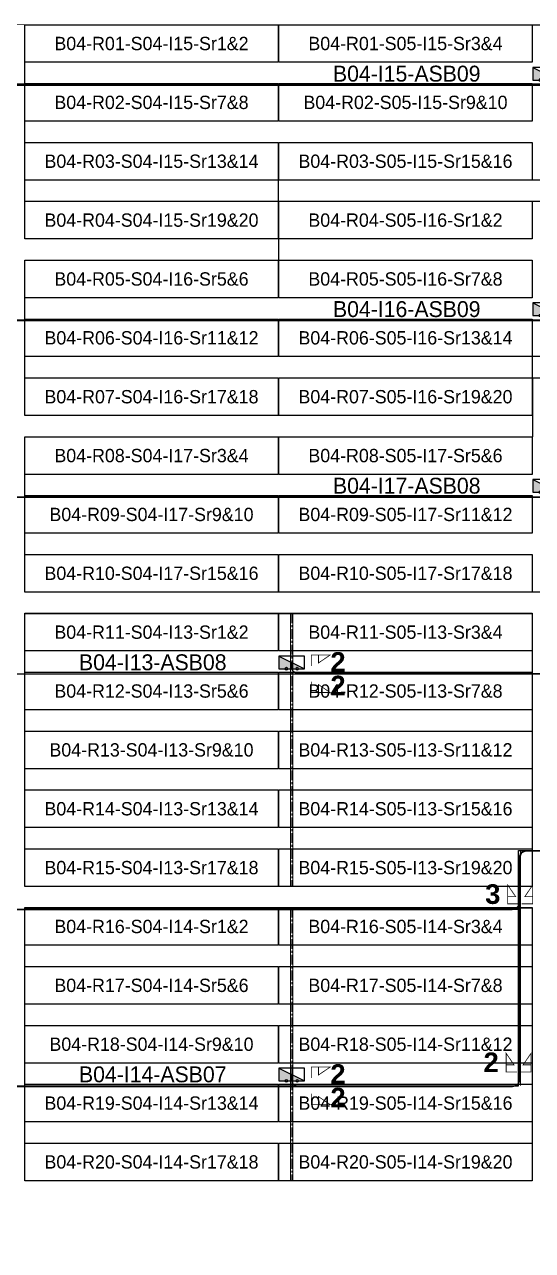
# Model space of a CAD drawing. Header units: metres. Extents: x 532250 to 532639, y 2673852 to 2674172.
# Drawn here: x 532347 to 532411.8, y 2674015.4 to 2674171.6 of the extents above; entities that cross this region are included whole.
import ezdxf
from ezdxf.enums import TextEntityAlignment as Align

# ---------------------------------------------------------------- set-up
doc = ezdxf.new("R2010")
doc.units = ezdxf.units.M
doc.header["$MEASUREMENT"] = 0
doc.linetypes.add('CENTER', pattern=[2, 1.25, -0.25, 0.25, -0.25])
doc.layers.add('Block Boundary-12.5 MW Block', color=6, linetype='Continuous', lineweight=9)
doc.layers.add('PILE', color=1, linetype='Continuous', lineweight=15)
for name, color, linetype in [('DC Trench BL-04', 40, 'Continuous'), ('E-Inverter Grouping', 2, 'Continuous'), ('Inverter Block-04', 7, 'Continuous'), ('LT Cable(AG) INV to LT Panel BL-04', 2, 'Continuous'), ('Messenger Wire Block-04 (Master Path)', 30, 'Continuous'), ('Messenger Wire Block-04 (MW Path)', 191, 'Continuous'), ('MMS Table Block-04', 8, 'Continuous'), ('Plan Line - DC', 40, 'Continuous'), ('Section Marking BL-04', 2, 'Continuous')]:
    doc.layers.add(name, color=color, linetype=linetype)
doc.styles.add('BoldTextStyle', font='arialbd.ttf')
doc.styles.get("Standard").update_dxf_attribs({"font": 'Adani Regular.ttf'})

# ---------------------------------------------------------------- blocks, each defined once
blk = doc.blocks.new('MMS Table (32.292 x 4.788)')
at = {"color": 0}
blk.add_lwpolyline([(0, -0.002), (0, 4.786), (32.292, 4.786), (32.292, -0.002)], close=True, dxfattribs=at)
at = {"color": 7}
blk.add_attdef('ID1', text='', height=1.7, dxfattribs=at).set_placement((16.146, 2.392), align=Align.MIDDLE_CENTER)
blk = doc.blocks.new('Inverter Block')
h = blk.add_hatch(color=0)
h.dxf.hatch_style = 1
h.paths.add_polyline_path([(-1.46, 2.27), (-1.46, 0.85), (1.46, 0.85)])
at = {"color": 0}
blk.add_lwpolyline([(1.46, 2.27), (-1.46, 2.27), (-1.46, 0.85), (1.46, 0.85)], close=True, dxfattribs=at)
blk.add_lwpolyline([(-1.46, 2.27), (1.46, 0.85)], dxfattribs=at)
at = {"layer": 'PILE'}
for centre in [(-0.61, 0.85), (0.61, 0.85)]:
    blk.add_circle(centre, 0.156, dxfattribs=at)
at = {"color": 7}
blk.add_attdef('ID', (-1.46, 3.01), '', height=1.8, dxfattribs=at)

msp = doc.modelspace()

# ---------------------------------------------------------------- linework, layer by layer
at = {"layer": 'Block Boundary-12.5 MW Block', "const_width": 0.05}
msp.add_lwpolyline([(532249.88, 2674171.58), (532638.48, 2674171.58), (532638.48, 2673851.79), (532282.27, 2673851.79), (532282.27, 2673859.29), (532249.88, 2673859.29)], close=True, dxfattribs=at)
at = {"layer": 'DC Trench BL-04', "color": 40, "const_width": 0.15}
for points in [[(532381.23, 2674096.57), (532380.93, 2674096.57), (532380.93, 2674061.79), (532381.23, 2674061.79)], [(532381.23, 2674059.07), (532380.93, 2674059.07), (532380.93, 2674024.29), (532381.23, 2674024.29)]]:
    msp.add_lwpolyline(points, close=True, dxfattribs=at)
at = {"layer": 'E-Inverter Grouping', "color": 3}
for points in [[(532444.13, 2674171.58), (532444.13, 2674151.79), (532379.34, 2674151.79), (532379.34, 2674144.29), (532347.05, 2674144.29), (532347.05, 2674171.58)], [(532444.13, 2674149.08), (532444.13, 2674129.29), (532411.74, 2674129.29), (532411.74, 2674121.79), (532347.05, 2674121.79), (532347.05, 2674141.58), (532379.44, 2674141.58), (532379.44, 2674149.08)], [(532444.13, 2674099.29), (532347.05, 2674099.29), (532347.05, 2674119.08), (532411.84, 2674119.08), (532411.84, 2674126.58), (532444.13, 2674126.58)], [(532411.74, 2674061.79), (532347.05, 2674061.79), (532347.05, 2674096.58), (532411.74, 2674096.58)], [(532411.74, 2674024.29), (532347.05, 2674024.29), (532347.05, 2674059.08), (532411.74, 2674059.08)]]:
    msp.add_lwpolyline(points, close=True, dxfattribs=at)
at = {"layer": 'LT Cable(AG) INV to LT Panel BL-04', "color": 2}
for points in [[(532434.88, 2674046.78), (532433.78, 2674046.78, -0.215162), (532433.11, 2674047.08), (532432.2, 2674048.11, 0.103275), (532431.84, 2674048.19), (532426.09, 2674048.19, -0.414214), (532425.19, 2674049.09), (532425.19, 2674060.37, -0.021393), (532425.2, 2674060.45), (532425.24, 2674060.95, 0.021393), (532425.24, 2674061.03), (532425.24, 2674163.09, 0.414214), (532424.34, 2674163.99), (532317.2, 2674163.99, -0.414214), (532316.3, 2674164.89), (532316.3, 2674165.23)], [(532436.88, 2674046.73), (532433.77, 2674046.73, -0.216034), (532433.09, 2674047.03), (532432.19, 2674048.06, 0.103275), (532431.83, 2674048.14), (532426.04, 2674048.14, -0.414214), (532425.14, 2674049.04), (532425.14, 2674060.37, -0.021393), (532425.15, 2674060.45), (532425.19, 2674060.96, 0.021393), (532425.19, 2674061.03), (532425.19, 2674133.04, 0.414214), (532424.29, 2674133.94), (532317.2, 2674133.94, -0.414214), (532316.3, 2674134.84), (532316.3, 2674135.23)], [(532436.88, 2674046.68), (532433.75, 2674046.68, -0.216919), (532433.07, 2674046.99), (532432.18, 2674048.01, 0.103275), (532431.82, 2674048.09), (532425.99, 2674048.09, -0.414214), (532425.09, 2674048.99), (532425.09, 2674060.38, -0.021393), (532425.1, 2674060.45), (532425.14, 2674060.96, 0.021393), (532425.14, 2674061.04), (532425.14, 2674110.49, 0.414214), (532424.24, 2674111.39), (532317.2, 2674111.39, -0.414214), (532316.3, 2674112.29), (532316.3, 2674112.73)], [(532439.03, 2674046.63), (532433.73, 2674046.63, -0.217817), (532433.05, 2674046.94), (532432.17, 2674047.96, 0.103275), (532431.81, 2674048.04), (532425.94, 2674048.04, -0.414214), (532425.04, 2674048.94), (532425.04, 2674060.38, -0.021393), (532425.05, 2674060.45), (532425.09, 2674060.96, 0.021393), (532425.09, 2674061.04), (532425.09, 2674087.94, 0.414214), (532424.19, 2674088.84), (532317.2, 2674088.84, -0.414214), (532316.3, 2674089.74), (532316.3, 2674090.23)], [(532436.88, 2674046.65), (532433.74, 2674046.65, -0.217367), (532433.06, 2674046.96), (532432.18, 2674047.99, 0.103275), (532431.82, 2674048.06), (532425.97, 2674048.06, -0.414214), (532425.07, 2674048.96), (532425.07, 2674060.38, -0.021393), (532425.07, 2674060.45), (532425.12, 2674060.96, 0.021393), (532425.12, 2674061.04), (532425.12, 2674087.97, 0.414214), (532424.22, 2674088.87), (532381.98, 2674088.87, -0.414214), (532381.08, 2674089.77), (532381.08, 2674090.23)], [(532439.03, 2674046.6), (532433.73, 2674046.6, -0.218271), (532433.04, 2674046.92), (532432.17, 2674047.94, 0.103275), (532431.81, 2674048.01), (532425.92, 2674048.01, -0.414214), (532425.02, 2674048.91), (532425.02, 2674060.38, -0.021393), (532425.02, 2674060.46), (532425.07, 2674060.96, 0.021393), (532425.07, 2674061.04), (532425.07, 2674065.42, 0.414214), (532424.17, 2674066.32), (532410.98, 2674066.32, 0.414214), (532410.08, 2674065.42), (532410.08, 2674059.72, -0.414214), (532409.18, 2674058.82), (532317.2, 2674058.82, -0.414214), (532316.3, 2674059.72), (532316.3, 2674060.23)], [(532439.03, 2674046.55), (532433.71, 2674046.55, -0.219189), (532433.03, 2674046.87), (532432.15, 2674047.89, 0.103275), (532431.79, 2674047.96), (532425.87, 2674047.96, -0.414214), (532424.97, 2674048.86), (532424.97, 2674060.38, -0.021393), (532424.97, 2674060.46), (532425.02, 2674060.96, 0.021393), (532425.02, 2674061.04), (532425.02, 2674065.37, 0.414214), (532424.12, 2674066.27), (532411.03, 2674066.27, 0.414214), (532410.13, 2674065.37), (532410.13, 2674037.17, -0.414214), (532409.23, 2674036.27), (532317.2, 2674036.27, -0.414214), (532316.3, 2674037.17), (532316.3, 2674037.73)], [(532439.03, 2674046.58), (532433.72, 2674046.58, -0.218729), (532433.03, 2674046.89), (532432.16, 2674047.91, 0.103275), (532431.8, 2674047.99), (532425.89, 2674047.99, -0.414214), (532424.99, 2674048.89), (532424.99, 2674060.38, -0.021393), (532425, 2674060.46), (532425.04, 2674060.96, 0.021393), (532425.04, 2674061.04), (532425.04, 2674065.39, 0.414214), (532424.14, 2674066.29), (532411, 2674066.29, 0.414214), (532410.1, 2674065.39), (532410.1, 2674037.19, -0.414214), (532409.2, 2674036.29), (532381.98, 2674036.29, -0.414214), (532381.08, 2674037.19), (532381.08, 2674037.73)]]:
    msp.add_lwpolyline(points, format="xyb", dxfattribs=at)
at = {"layer": 'Messenger Wire Block-04 (Master Path)'}
for points in [[(532314.66, 2674163.88), (532425.13, 2674163.88)], [(532314.66, 2674133.88), (532425.13, 2674133.88)], [(532314.66, 2674111.38), (532425.13, 2674111.38)], [(532314.66, 2674088.88), (532425.13, 2674088.88)], [(532410.01, 2674066.38), (532425.13, 2674066.38)], [(532410.01, 2674036.38), (532410.01, 2674066.38)], [(532314.66, 2674058.88), (532410.01, 2674058.88)], [(532314.66, 2674036.38), (532410.01, 2674036.38)]]:
    msp.add_lwpolyline(points, dxfattribs=at)
at = {"layer": 'Messenger Wire Block-04 (MW Path)', "const_width": 0.1}
for points in [[(532314.66, 2674163.88), (532425.13, 2674163.88)], [(532314.66, 2674133.88), (532425.13, 2674133.88)], [(532314.66, 2674111.38), (532425.13, 2674111.38)], [(532314.66, 2674088.88), (532425.13, 2674088.88)], [(532410.01, 2674066.38), (532425.13, 2674066.38)], [(532410.26, 2674036.38), (532410.26, 2674066.38)], [(532314.66, 2674058.88), (532410.01, 2674058.88)], [(532314.66, 2674036.38), (532410.01, 2674036.38)]]:
    msp.add_lwpolyline(points, dxfattribs=at)
at = {"layer": 'Plan Line - DC', "color": 6, "linetype": 'CENTER'}
for points in [[(532381.08, 2674096.57), (532381.08, 2674061.79)], [(532381.08, 2674059.07), (532381.08, 2674024.29)]]:
    msp.add_lwpolyline(points, dxfattribs=at)
at = {"layer": 'Section Marking BL-04', "color": 94, "lineweight": 35, "true_color": 0x00a500, "const_width": 0.1}
for points in [[(532383.58, 2674089.88), (532383.58, 2674091.27), (532385.98, 2674091.27), (532384.5, 2674090.26), (532384.5, 2674091.27)], [(532383.58, 2674087.88), (532383.58, 2674086.49), (532385.98, 2674086.49), (532384.5, 2674087.5), (532384.5, 2674086.49)], [(532410.02, 2674059.56), (532408.63, 2674059.56), (532408.63, 2674061.96), (532409.64, 2674060.48), (532408.63, 2674060.48)], [(532410.42, 2674059.56), (532411.81, 2674059.56), (532411.81, 2674061.96), (532410.8, 2674060.48), (532411.81, 2674060.48)], [(532409.81, 2674038.13), (532408.42, 2674038.13), (532408.42, 2674040.53), (532409.43, 2674039.05), (532408.42, 2674039.05)], [(532410.21, 2674038.13), (532411.6, 2674038.13), (532411.6, 2674040.53), (532410.59, 2674039.05), (532411.6, 2674039.05)], [(532383.58, 2674037.38), (532383.58, 2674038.77), (532385.98, 2674038.77), (532384.5, 2674037.76), (532384.5, 2674038.77)], [(532383.58, 2674035.38), (532383.58, 2674033.99), (532385.98, 2674033.99), (532384.5, 2674035), (532384.5, 2674033.99)]]:
    msp.add_lwpolyline(points, dxfattribs=at)

# ---------------------------------------------------------------- block references
at = {"layer": 'Inverter Block-04'}
ref = msp.add_blockref('Inverter Block', (532413.47, 2674163.57), dxfattribs=dict(at, xscale=1.124999999976148, yscale=1.124999999976148, zscale=1.124999999976148))
ref.add_attrib('ID', 'B04-I15-ASB09', (532386.34, 2674164.33), dxfattribs={"layer": '0', "color": 7, "height": 2.025})
ref = msp.add_blockref('Inverter Block', (532413.47, 2674133.57), dxfattribs=dict(at, xscale=1.124999999976148, yscale=1.124999999976148, zscale=1.124999999976148))
ref.add_attrib('ID', 'B04-I16-ASB09', (532386.34, 2674134.33), dxfattribs={"layer": '0', "color": 7, "height": 2.025})
ref = msp.add_blockref('Inverter Block', (532413.47, 2674111.07), dxfattribs=dict(at, xscale=1.124999999976148, yscale=1.124999999976148, zscale=1.124999999976148))
ref.add_attrib('ID', 'B04-I17-ASB08', (532386.34, 2674111.83), dxfattribs={"layer": '0', "color": 7, "height": 2.025})
ref = msp.add_blockref('Inverter Block', (532381.08, 2674088.57), dxfattribs=dict(at, xscale=1.124999999976148, yscale=1.124999999976148, zscale=1.124999999976148))
ref.add_attrib('ID', 'B04-I13-ASB08', (532353.95, 2674089.33), dxfattribs={"layer": '0', "color": 7, "height": 2.025})
ref = msp.add_blockref('Inverter Block', (532381.08, 2674036.07), dxfattribs=dict(at, xscale=1.124999999976148, yscale=1.124999999976148, zscale=1.124999999976148))
ref.add_attrib('ID', 'B04-I14-ASB07', (532353.95, 2674036.83), dxfattribs={"layer": '0', "color": 7, "height": 2.025})
at = {"layer": 'MMS Table Block-04'}
for p, values in [((532347.05, 2674166.79), {'ID1': 'B04-R01-S04-I15-Sr1&2'}), ((532379.44, 2674166.79), {'ID1': 'B04-R01-S05-I15-Sr3&4'}), ((532347.05, 2674159.29), {'ID1': 'B04-R02-S04-I15-Sr7&8'}), ((532379.44, 2674159.29), {'ID1': 'B04-R02-S05-I15-Sr9&10'}), ((532347.05, 2674151.79), {'ID1': 'B04-R03-S04-I15-Sr13&14'}), ((532379.44, 2674151.79), {'ID1': 'B04-R03-S05-I15-Sr15&16'}), ((532347.05, 2674144.29), {'ID1': 'B04-R04-S04-I15-Sr19&20'}), ((532379.44, 2674144.29), {'ID1': 'B04-R04-S05-I16-Sr1&2'}), ((532347.05, 2674136.79), {'ID1': 'B04-R05-S04-I16-Sr5&6'}), ((532379.44, 2674136.79), {'ID1': 'B04-R05-S05-I16-Sr7&8'}), ((532347.05, 2674129.29), {'ID1': 'B04-R06-S04-I16-Sr11&12'}), ((532379.44, 2674129.29), {'ID1': 'B04-R06-S05-I16-Sr13&14'}), ((532347.05, 2674121.79), {'ID1': 'B04-R07-S04-I16-Sr17&18'}), ((532379.44, 2674121.79), {'ID1': 'B04-R07-S05-I16-Sr19&20'}), ((532347.05, 2674114.29), {'ID1': 'B04-R08-S04-I17-Sr3&4'}), ((532379.44, 2674114.29), {'ID1': 'B04-R08-S05-I17-Sr5&6'}), ((532347.05, 2674106.79), {'ID1': 'B04-R09-S04-I17-Sr9&10'}), ((532379.44, 2674106.79), {'ID1': 'B04-R09-S05-I17-Sr11&12'}), ((532347.05, 2674099.29), {'ID1': 'B04-R10-S04-I17-Sr15&16'}), ((532379.44, 2674099.29), {'ID1': 'B04-R10-S05-I17-Sr17&18'}), ((532347.05, 2674091.79), {'ID1': 'B04-R11-S04-I13-Sr1&2'}), ((532379.44, 2674091.79), {'ID1': 'B04-R11-S05-I13-Sr3&4'}), ((532347.05, 2674084.29), {'ID1': 'B04-R12-S04-I13-Sr5&6'}), ((532379.44, 2674084.29), {'ID1': 'B04-R12-S05-I13-Sr7&8'}), ((532347.05, 2674076.79), {'ID1': 'B04-R13-S04-I13-Sr9&10'}), ((532379.44, 2674076.79), {'ID1': 'B04-R13-S05-I13-Sr11&12'}), ((532347.05, 2674069.29), {'ID1': 'B04-R14-S04-I13-Sr13&14'}), ((532379.44, 2674069.29), {'ID1': 'B04-R14-S05-I13-Sr15&16'}), ((532347.05, 2674061.79), {'ID1': 'B04-R15-S04-I13-Sr17&18'}), ((532379.44, 2674061.79), {'ID1': 'B04-R15-S05-I13-Sr19&20'}), ((532347.05, 2674054.29), {'ID1': 'B04-R16-S04-I14-Sr1&2'}), ((532379.44, 2674054.29), {'ID1': 'B04-R16-S05-I14-Sr3&4'}), ((532347.05, 2674046.79), {'ID1': 'B04-R17-S04-I14-Sr5&6'}), ((532379.44, 2674046.79), {'ID1': 'B04-R17-S05-I14-Sr7&8'}), ((532347.05, 2674039.29), {'ID1': 'B04-R18-S04-I14-Sr9&10'}), ((532379.44, 2674039.29), {'ID1': 'B04-R18-S05-I14-Sr11&12'}), ((532347.05, 2674031.79), {'ID1': 'B04-R19-S04-I14-Sr13&14'}), ((532379.44, 2674031.79), {'ID1': 'B04-R19-S05-I14-Sr15&16'}), ((532347.05, 2674024.29), {'ID1': 'B04-R20-S04-I14-Sr17&18'}), ((532379.44, 2674024.29), {'ID1': 'B04-R20-S05-I14-Sr19&20'})]:
    msp.add_blockref('MMS Table (32.292 x 4.788)', p, dxfattribs=at).add_auto_attribs(values)

# ---------------------------------------------------------------- texts
at = {"layer": 'Section Marking BL-04', "color": 94, "true_color": 0x00a500, "style": 'BoldTextStyle'}
for s, p in [('2', (532386.98, 2674090.38)), ('2', (532386.98, 2674087.38)), ('3', (532406.72, 2674060.81)), ('2', (532406.51, 2674039.38)), ('2', (532386.98, 2674037.88)), ('2', (532386.98, 2674034.88))]:
    msp.add_text(s, height=2.5, dxfattribs=at).set_placement(p, align=Align.MIDDLE_CENTER)

doc.saveas('drawing.dxf')
